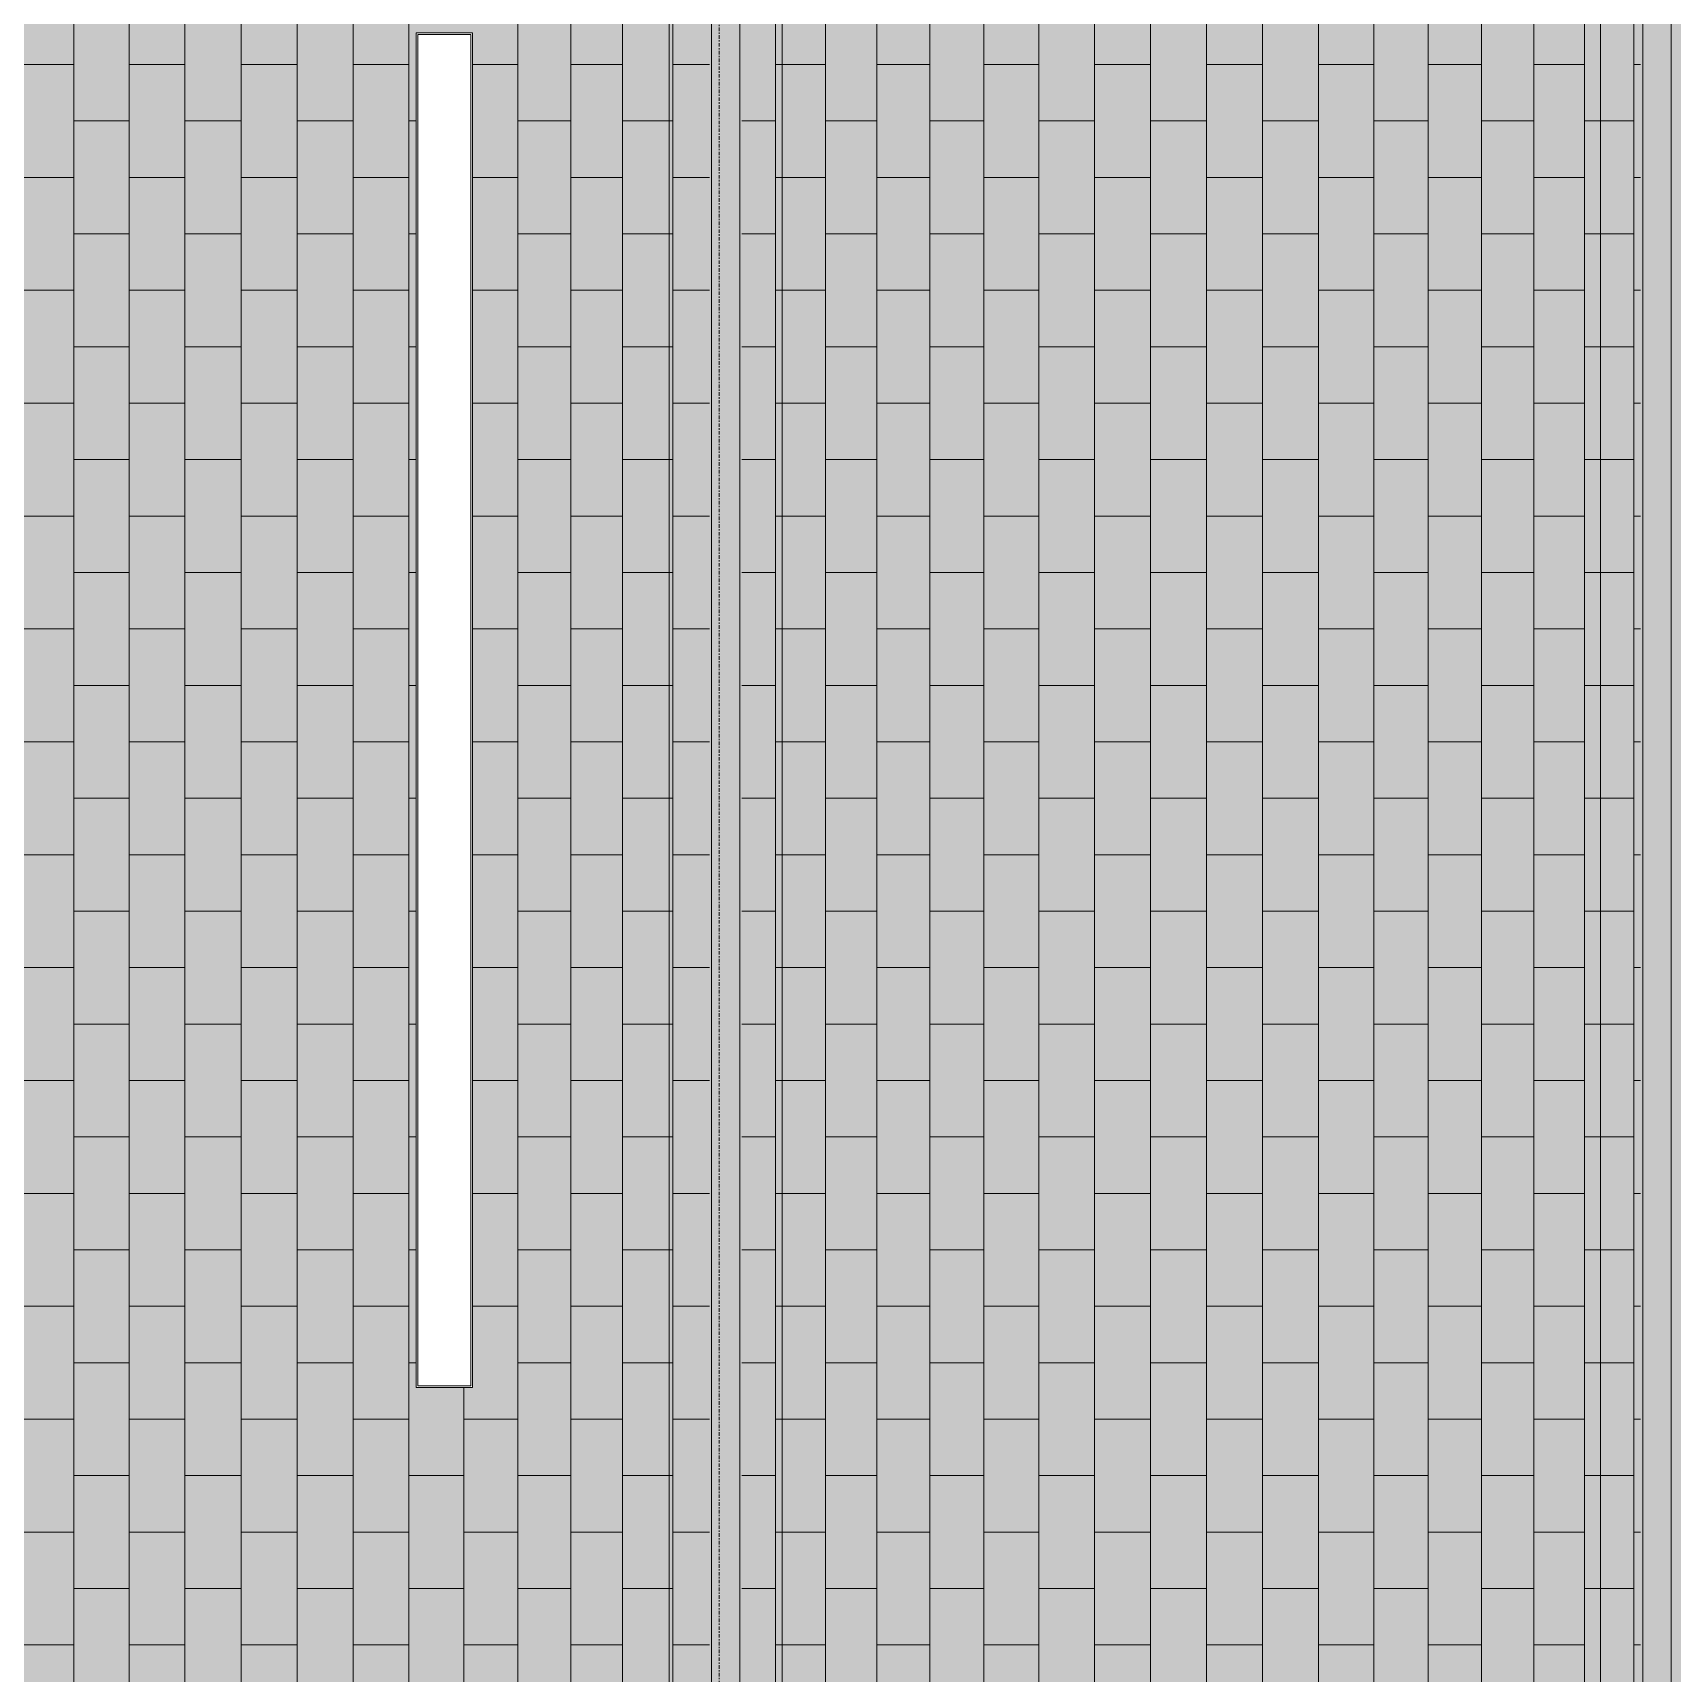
# Model space of a CAD drawing. Header units: inches. Extents: x -956 to 966, y -1111 to 895.
# Drawn here: x 317 to 433.2, y 659.6 to 775.9 of the extents above; entities that cross this region are included whole.
import ezdxf

# ---------------------------------------------------------------- set-up
doc = ezdxf.new("R2010")
doc.units = ezdxf.units.IN
doc.header["$MEASUREMENT"] = 0
doc.linetypes.add('Grid Line 1_4_', pattern=[0.4375, 0.25, -0.0625, 0.0625, -0.0625])
for name, color, linetype, lineweight in [('A-CLNG', 13, 'Continuous', 13), ('A-CLNG-PATT', 13, 'Continuous', 13), ('E-LITE-EQPM', 33, 'Continuous', 9), ('S-GRID', 1, 'Continuous', 9)]:
    doc.layers.add(name, color=color, linetype=linetype, lineweight=lineweight)

# ---------------------------------------------------------------- blocks, each defined once
blk = doc.blocks.new('Lighting - Pendant-Finelite-HP4-D - HP-4 D-8_-SO-3000K-120-FA-SC-3361575-7TH FLOOR TELECOM OVERHEAD ROUTING PLAN')
at = {"layer": 'E-LITE-EQPM', "color": 9}
for p, q in [((48, 2), (-48, 2)), ((-48, 2), (-48, -2)), ((47.875, 1.875), (-47.875, 1.875)), ((-47.875, 1.875), (-47.875, -1.875)), ((-47.875, 1.875), (47.875, 1.875)), ((-47.875, -1.875), (-47.875, 1.875)), ((47.875, -1.875), (47.875, 1.875)), ((47.875, 1.875), (47.875, -1.875)), ((48, -2), (48, 2)), ((-48, -2), (48, -2)), ((-47.875, -1.875), (47.875, -1.875)), ((47.875, -1.875), (-47.875, -1.875))]:
    blk.add_line(p, q, dxfattribs=at)
blk = doc.blocks.new('FP_1_61-7TH FLOOR TELECOM OVERHEAD ROUTING PLAN')
at = {"layer": 'A-CLNG-PATT', "color": 50}
for p, q in [((331.96, 542.63), (331.96, 789.34)), ((335.87, 542.63), (335.87, 789.34)), ((339.82, 542.63), (339.82, 789.34)), ((343.8, 542.63), (343.8, 789.34)), ((347.78, 542.63), (347.78, 789.34)), ((351.75, 542.63), (351.75, 789.34)), ((355.69, 542.63), (355.69, 789.34)), ((363.42, 542.63), (363.42, 789.34)), ((367.18, 542.63), (367.18, 789.34)), ((370.84, 542.63), (370.84, 789.34)), ((374.39, 542.63), (374.39, 789.34)), ((328.1, 773.61), (331.96, 773.61)), ((335.87, 773.61), (339.82, 773.61)), ((343.8, 773.61), (347.78, 773.61)), ((351.75, 773.61), (355.69, 773.61)), ((360.2, 773.61), (363.42, 773.61)), ((367.18, 773.61), (370.84, 773.61)), ((374.39, 773.61), (376.99, 773.61)), ((331.96, 769.61), (335.87, 769.61)), ((339.82, 769.61), (343.8, 769.61)), ((347.78, 769.61), (351.75, 769.61)), ((355.69, 769.61), (356.21, 769.61)), ((363.42, 769.61), (367.18, 769.61)), ((370.84, 769.61), (374.15, 769.61)), ((374.15, 769.61), (374.39, 769.61)), ((328.1, 765.61), (331.96, 765.61)), ((335.87, 765.61), (339.82, 765.61)), ((343.8, 765.61), (347.78, 765.61)), ((351.75, 765.61), (355.69, 765.61)), ((360.2, 765.61), (363.42, 765.61)), ((367.18, 765.61), (370.84, 765.61)), ((374.39, 765.61), (376.99, 765.61)), ((331.96, 761.61), (335.87, 761.61)), ((339.82, 761.61), (343.8, 761.61)), ((347.78, 761.61), (351.75, 761.61)), ((355.69, 761.61), (356.2, 761.61)), ((363.42, 761.61), (367.18, 761.61)), ((370.84, 761.61), (374.15, 761.61)), ((374.15, 761.61), (374.39, 761.61)), ((328.1, 757.61), (331.96, 757.61)), ((335.87, 757.61), (339.82, 757.61)), ((343.8, 757.61), (347.78, 757.61)), ((351.75, 757.61), (355.69, 757.61)), ((360.2, 757.61), (363.42, 757.61)), ((367.18, 757.61), (370.84, 757.61)), ((374.39, 757.61), (376.99, 757.61)), ((331.96, 753.61), (335.87, 753.61)), ((339.82, 753.61), (343.8, 753.61)), ((347.78, 753.61), (351.75, 753.61)), ((355.69, 753.61), (356.2, 753.61)), ((363.42, 753.61), (367.18, 753.61)), ((370.84, 753.61), (374.15, 753.61)), ((374.15, 753.61), (374.39, 753.61)), ((328.1, 749.61), (331.96, 749.61)), ((335.87, 749.61), (339.82, 749.61)), ((343.8, 749.61), (347.78, 749.61)), ((351.75, 749.61), (355.69, 749.61)), ((360.2, 749.61), (363.42, 749.61)), ((367.18, 749.61), (370.84, 749.61)), ((374.39, 749.61), (376.99, 749.61)), ((331.96, 745.61), (335.87, 745.61)), ((339.82, 745.61), (343.8, 745.61)), ((347.78, 745.61), (351.75, 745.61)), ((355.69, 745.61), (356.2, 745.61)), ((363.42, 745.61), (367.18, 745.61)), ((370.84, 745.61), (374.15, 745.61)), ((374.15, 745.61), (374.39, 745.61)), ((328.1, 741.61), (331.96, 741.61)), ((335.87, 741.61), (339.82, 741.61)), ((343.8, 741.61), (347.78, 741.61)), ((351.75, 741.61), (355.69, 741.61)), ((360.2, 741.61), (363.42, 741.61)), ((367.18, 741.61), (370.84, 741.61)), ((374.39, 741.61), (376.99, 741.61)), ((331.96, 737.61), (335.87, 737.61)), ((339.82, 737.61), (343.8, 737.61)), ((347.78, 737.61), (351.75, 737.61)), ((355.69, 737.61), (356.2, 737.61)), ((363.42, 737.61), (367.18, 737.61)), ((370.84, 737.61), (374.15, 737.61)), ((374.15, 737.61), (374.39, 737.61)), ((328.1, 733.61), (331.96, 733.61)), ((335.87, 733.61), (339.82, 733.61)), ((343.8, 733.61), (347.78, 733.61)), ((351.75, 733.61), (355.69, 733.61)), ((360.2, 733.61), (363.42, 733.61)), ((367.18, 733.61), (370.84, 733.61)), ((374.39, 733.61), (376.99, 733.61)), ((331.96, 729.61), (335.87, 729.61)), ((339.82, 729.61), (343.8, 729.61)), ((347.78, 729.61), (351.75, 729.61)), ((355.69, 729.61), (356.2, 729.61)), ((363.42, 729.61), (367.18, 729.61)), ((370.84, 729.61), (374.15, 729.61)), ((374.15, 729.61), (374.39, 729.61)), ((328.1, 725.61), (331.96, 725.61)), ((335.87, 725.61), (339.82, 725.61)), ((343.8, 725.61), (347.78, 725.61)), ((351.75, 725.61), (355.69, 725.61)), ((360.2, 725.61), (363.42, 725.61)), ((367.18, 725.61), (370.84, 725.61)), ((374.39, 725.61), (376.99, 725.61)), ((331.96, 721.61), (335.87, 721.61)), ((339.82, 721.61), (343.8, 721.61)), ((347.78, 721.61), (351.75, 721.61)), ((355.69, 721.61), (356.2, 721.61)), ((363.42, 721.61), (367.18, 721.61)), ((370.84, 721.61), (374.15, 721.61)), ((374.15, 721.61), (374.39, 721.61)), ((328.1, 717.61), (331.96, 717.61)), ((335.87, 717.61), (339.82, 717.61)), ((343.8, 717.61), (347.78, 717.61)), ((351.75, 717.61), (355.69, 717.61)), ((360.2, 717.61), (363.42, 717.61)), ((367.18, 717.61), (370.84, 717.61)), ((374.39, 717.61), (376.99, 717.61)), ((331.96, 713.61), (335.87, 713.61)), ((339.82, 713.61), (343.8, 713.61)), ((347.78, 713.61), (351.75, 713.61)), ((355.69, 713.61), (356.2, 713.61)), ((363.42, 713.61), (367.18, 713.61)), ((370.84, 713.61), (374.15, 713.61)), ((374.15, 713.61), (374.39, 713.61)), ((328.1, 709.61), (331.96, 709.61)), ((335.87, 709.61), (339.82, 709.61)), ((343.8, 709.61), (347.78, 709.61)), ((351.75, 709.61), (355.69, 709.61)), ((360.2, 709.61), (363.42, 709.61)), ((367.18, 709.61), (370.84, 709.61)), ((374.39, 709.61), (376.99, 709.61)), ((331.96, 705.61), (335.87, 705.61)), ((339.82, 705.61), (343.8, 705.61)), ((347.78, 705.61), (351.75, 705.61)), ((355.69, 705.61), (356.2, 705.61)), ((363.42, 705.61), (367.18, 705.61)), ((370.84, 705.61), (374.15, 705.61)), ((374.15, 705.61), (374.39, 705.61)), ((328.1, 701.61), (331.96, 701.61)), ((335.87, 701.61), (339.82, 701.61)), ((343.8, 701.61), (347.78, 701.61)), ((351.75, 701.61), (355.69, 701.61)), ((360.2, 701.61), (363.42, 701.61)), ((367.18, 701.61), (370.84, 701.61)), ((374.39, 701.61), (376.99, 701.61)), ((331.96, 697.61), (335.87, 697.61)), ((339.82, 697.61), (343.8, 697.61)), ((347.78, 697.61), (351.75, 697.61)), ((355.69, 697.61), (356.2, 697.61)), ((363.42, 697.61), (367.18, 697.61)), ((370.84, 697.61), (374.15, 697.61)), ((374.15, 697.61), (374.39, 697.61)), ((328.1, 693.61), (331.96, 693.61)), ((335.87, 693.61), (339.82, 693.61)), ((343.8, 693.61), (347.78, 693.61)), ((351.75, 693.61), (355.69, 693.61)), ((360.2, 693.61), (363.42, 693.61)), ((367.18, 693.61), (370.84, 693.61)), ((374.39, 693.61), (376.99, 693.61)), ((331.96, 689.61), (335.87, 689.61)), ((339.82, 689.61), (343.8, 689.61)), ((347.78, 689.61), (351.75, 689.61)), ((355.69, 689.61), (356.2, 689.61)), ((363.42, 689.61), (367.18, 689.61)), ((370.84, 689.61), (374.15, 689.61)), ((374.15, 689.61), (374.39, 689.61)), ((328.1, 685.61), (331.96, 685.61)), ((335.87, 685.61), (339.82, 685.61)), ((343.8, 685.61), (347.78, 685.61)), ((351.75, 685.61), (355.69, 685.61)), ((360.2, 685.61), (363.42, 685.61)), ((367.18, 685.61), (370.84, 685.61)), ((374.39, 685.61), (376.99, 685.61)), ((331.96, 681.61), (335.87, 681.61)), ((339.82, 681.61), (343.8, 681.61)), ((347.78, 681.61), (351.75, 681.61)), ((355.69, 681.61), (356.2, 681.61)), ((363.42, 681.61), (367.18, 681.61)), ((370.84, 681.61), (374.15, 681.61)), ((374.15, 681.61), (374.39, 681.61)), ((359.58, 607.86), (359.58, 679.86)), ((328.1, 677.61), (331.96, 677.61)), ((335.87, 677.61), (339.82, 677.61)), ((343.8, 677.61), (347.78, 677.61)), ((351.75, 677.61), (355.69, 677.61)), ((359.58, 677.61), (363.42, 677.61)), ((367.18, 677.61), (370.84, 677.61)), ((374.39, 677.61), (376.99, 677.61)), ((331.96, 673.61), (335.87, 673.61)), ((339.82, 673.61), (343.8, 673.61)), ((347.78, 673.61), (351.75, 673.61)), ((355.69, 673.61), (359.58, 673.61)), ((363.42, 673.61), (367.18, 673.61)), ((370.84, 673.61), (374.15, 673.61)), ((374.15, 673.61), (374.39, 673.61)), ((328.1, 669.61), (331.96, 669.61)), ((335.87, 669.61), (339.82, 669.61)), ((343.8, 669.61), (347.78, 669.61)), ((351.75, 669.61), (355.69, 669.61)), ((359.58, 669.61), (363.42, 669.61)), ((367.18, 669.61), (370.84, 669.61)), ((374.39, 669.61), (376.99, 669.61)), ((331.96, 665.61), (335.87, 665.61)), ((339.82, 665.61), (343.8, 665.61)), ((347.78, 665.61), (351.75, 665.61)), ((355.69, 665.61), (359.58, 665.61)), ((363.42, 665.61), (367.18, 665.61)), ((370.84, 665.61), (374.15, 665.61)), ((374.15, 665.61), (374.39, 665.61)), ((328.1, 661.61), (331.96, 661.61)), ((335.87, 661.61), (339.82, 661.61)), ((343.8, 661.61), (347.78, 661.61)), ((351.75, 661.61), (355.69, 661.61)), ((359.58, 661.61), (363.42, 661.61)), ((367.18, 661.61), (370.84, 661.61)), ((374.39, 661.61), (376.99, 661.61))]:
    blk.add_line(p, q, dxfattribs=at)
blk = doc.blocks.new('FP_1_62-7TH FLOOR TELECOM OVERHEAD ROUTING PLAN')
at = {"layer": 'A-CLNG-PATT', "color": 50}
for p, q in [((381.67, 542.63), (381.67, 789.34)), ((385.21, 542.63), (385.21, 789.34)), ((388.87, 542.63), (388.87, 789.34)), ((392.62, 542.63), (392.62, 789.34)), ((396.45, 542.63), (396.45, 789.34)), ((400.34, 542.63), (400.34, 789.34)), ((404.28, 542.63), (404.28, 789.34)), ((408.25, 542.63), (408.25, 789.34)), ((412.23, 542.63), (412.23, 789.34)), ((416.2, 542.63), (416.2, 789.34)), ((420.16, 567.38), (420.16, 789.34)), ((424.07, 567.38), (424.07, 789.34)), ((427.93, 567.38), (427.93, 789.34)), ((431.72, 567.38), (431.72, 789.34)), ((435.42, 567.38), (435.42, 789.34)), ((439.02, 567.38), (439.02, 789.34)), ((442.5, 567.38), (442.5, 789.34)), ((381.67, 773.61), (382.15, 773.61)), ((382.15, 773.61), (385.21, 773.61)), ((388.87, 773.61), (392.62, 773.61)), ((396.45, 773.61), (400.34, 773.61)), ((404.28, 773.61), (408.25, 773.61)), ((412.23, 773.61), (416.2, 773.61)), ((420.16, 773.61), (424.07, 773.61)), ((427.93, 773.61), (431.72, 773.61)), ((435.42, 773.61), (439.02, 773.61)), ((442.5, 773.61), (442.99, 773.61)), ((379.3, 769.61), (381.67, 769.61)), ((385.21, 769.61), (388.87, 769.61)), ((392.62, 769.61), (396.45, 769.61)), ((400.34, 769.61), (404.28, 769.61)), ((408.25, 769.61), (412.23, 769.61)), ((416.2, 769.61), (420.16, 769.61)), ((424.07, 769.61), (427.93, 769.61)), ((431.72, 769.61), (435.42, 769.61)), ((439.02, 769.61), (440.15, 769.61)), ((440.15, 769.61), (442.5, 769.61)), ((381.67, 765.61), (382.15, 765.61)), ((382.15, 765.61), (385.21, 765.61)), ((388.87, 765.61), (392.62, 765.61)), ((396.45, 765.61), (400.34, 765.61)), ((404.28, 765.61), (408.25, 765.61)), ((412.23, 765.61), (416.2, 765.61)), ((420.16, 765.61), (424.07, 765.61)), ((427.93, 765.61), (431.72, 765.61)), ((435.42, 765.61), (439.02, 765.61)), ((442.5, 765.61), (442.99, 765.61)), ((379.3, 761.61), (381.67, 761.61)), ((385.21, 761.61), (388.87, 761.61)), ((392.62, 761.61), (396.45, 761.61)), ((400.34, 761.61), (404.28, 761.61)), ((408.25, 761.61), (412.23, 761.61)), ((416.2, 761.61), (420.16, 761.61)), ((424.07, 761.61), (427.93, 761.61)), ((431.72, 761.61), (435.42, 761.61)), ((439.02, 761.61), (440.15, 761.61)), ((440.15, 761.61), (442.5, 761.61)), ((381.67, 757.61), (382.15, 757.61)), ((382.15, 757.61), (385.21, 757.61)), ((388.87, 757.61), (392.62, 757.61)), ((396.45, 757.61), (400.34, 757.61)), ((404.28, 757.61), (408.25, 757.61)), ((412.23, 757.61), (416.2, 757.61)), ((420.16, 757.61), (424.07, 757.61)), ((427.93, 757.61), (431.72, 757.61)), ((435.42, 757.61), (439.02, 757.61)), ((442.5, 757.61), (442.99, 757.61)), ((379.3, 753.61), (381.67, 753.61)), ((385.21, 753.61), (388.87, 753.61)), ((392.62, 753.61), (396.45, 753.61)), ((400.34, 753.61), (404.28, 753.61)), ((408.25, 753.61), (412.23, 753.61)), ((416.2, 753.61), (420.16, 753.61)), ((424.07, 753.61), (427.93, 753.61)), ((431.72, 753.61), (435.42, 753.61)), ((439.02, 753.61), (440.15, 753.61)), ((440.15, 753.61), (442.5, 753.61)), ((381.67, 749.61), (382.15, 749.61)), ((382.15, 749.61), (385.21, 749.61)), ((388.87, 749.61), (392.62, 749.61)), ((396.45, 749.61), (400.34, 749.61)), ((404.28, 749.61), (408.25, 749.61)), ((412.23, 749.61), (416.2, 749.61)), ((420.16, 749.61), (424.07, 749.61)), ((427.93, 749.61), (431.72, 749.61)), ((435.42, 749.61), (439.02, 749.61)), ((442.5, 749.61), (442.99, 749.61)), ((379.3, 745.61), (381.67, 745.61)), ((385.21, 745.61), (388.87, 745.61)), ((392.62, 745.61), (396.45, 745.61)), ((400.34, 745.61), (404.28, 745.61)), ((408.25, 745.61), (412.23, 745.61)), ((416.2, 745.61), (420.16, 745.61)), ((424.07, 745.61), (427.93, 745.61)), ((431.72, 745.61), (435.42, 745.61)), ((439.02, 745.61), (440.15, 745.61)), ((440.15, 745.61), (442.5, 745.61)), ((381.67, 741.61), (382.15, 741.61)), ((382.15, 741.61), (385.21, 741.61)), ((388.87, 741.61), (392.62, 741.61)), ((396.45, 741.61), (400.34, 741.61)), ((404.28, 741.61), (408.25, 741.61)), ((412.23, 741.61), (416.2, 741.61)), ((420.16, 741.61), (424.07, 741.61)), ((427.93, 741.61), (431.72, 741.61)), ((435.42, 741.61), (439.02, 741.61)), ((442.5, 741.61), (442.99, 741.61)), ((379.3, 737.61), (381.67, 737.61)), ((385.21, 737.61), (388.87, 737.61)), ((392.62, 737.61), (396.45, 737.61)), ((400.34, 737.61), (404.28, 737.61)), ((408.25, 737.61), (412.23, 737.61)), ((416.2, 737.61), (420.16, 737.61)), ((424.07, 737.61), (427.93, 737.61)), ((431.72, 737.61), (435.42, 737.61)), ((439.02, 737.61), (440.15, 737.61)), ((440.15, 737.61), (442.5, 737.61)), ((381.67, 733.61), (382.15, 733.61)), ((382.15, 733.61), (385.21, 733.61)), ((388.87, 733.61), (392.62, 733.61)), ((396.45, 733.61), (400.34, 733.61)), ((404.28, 733.61), (408.25, 733.61)), ((412.23, 733.61), (416.2, 733.61)), ((420.16, 733.61), (424.07, 733.61)), ((427.93, 733.61), (431.72, 733.61)), ((435.42, 733.61), (439.02, 733.61)), ((442.5, 733.61), (442.99, 733.61)), ((379.3, 729.61), (381.67, 729.61)), ((385.21, 729.61), (388.87, 729.61)), ((392.62, 729.61), (396.45, 729.61)), ((400.34, 729.61), (404.28, 729.61)), ((408.25, 729.61), (412.23, 729.61)), ((416.2, 729.61), (420.16, 729.61)), ((424.07, 729.61), (427.93, 729.61)), ((431.72, 729.61), (435.42, 729.61)), ((439.02, 729.61), (440.15, 729.61)), ((440.15, 729.61), (442.5, 729.61)), ((381.67, 725.61), (382.15, 725.61)), ((382.15, 725.61), (385.21, 725.61)), ((388.87, 725.61), (392.62, 725.61)), ((396.45, 725.61), (400.34, 725.61)), ((404.28, 725.61), (408.25, 725.61)), ((412.23, 725.61), (416.2, 725.61)), ((420.16, 725.61), (424.07, 725.61)), ((427.93, 725.61), (431.72, 725.61)), ((435.42, 725.61), (439.02, 725.61)), ((442.5, 725.61), (442.99, 725.61)), ((379.3, 721.61), (381.67, 721.61)), ((385.21, 721.61), (388.87, 721.61)), ((392.62, 721.61), (396.45, 721.61)), ((400.34, 721.61), (404.28, 721.61)), ((408.25, 721.61), (412.23, 721.61)), ((416.2, 721.61), (420.16, 721.61)), ((424.07, 721.61), (427.93, 721.61)), ((431.72, 721.61), (435.42, 721.61)), ((439.02, 721.61), (440.15, 721.61)), ((440.15, 721.61), (442.5, 721.61)), ((381.67, 717.61), (382.15, 717.61)), ((382.15, 717.61), (385.21, 717.61)), ((388.87, 717.61), (392.62, 717.61)), ((396.45, 717.61), (400.34, 717.61)), ((404.28, 717.61), (408.25, 717.61)), ((412.23, 717.61), (416.2, 717.61)), ((420.16, 717.61), (424.07, 717.61)), ((427.93, 717.61), (431.72, 717.61)), ((435.42, 717.61), (439.02, 717.61)), ((442.5, 717.61), (442.99, 717.61)), ((379.3, 713.61), (381.67, 713.61)), ((385.21, 713.61), (388.87, 713.61)), ((392.62, 713.61), (396.45, 713.61)), ((400.34, 713.61), (404.28, 713.61)), ((408.25, 713.61), (412.23, 713.61)), ((416.2, 713.61), (420.16, 713.61)), ((424.07, 713.61), (427.93, 713.61)), ((431.72, 713.61), (435.42, 713.61)), ((439.02, 713.61), (440.15, 713.61)), ((440.15, 713.61), (442.5, 713.61)), ((381.67, 709.61), (382.15, 709.61)), ((382.15, 709.61), (385.21, 709.61)), ((388.87, 709.61), (392.62, 709.61)), ((396.45, 709.61), (400.34, 709.61)), ((404.28, 709.61), (408.25, 709.61)), ((412.23, 709.61), (416.2, 709.61)), ((420.16, 709.61), (424.07, 709.61)), ((427.93, 709.61), (431.72, 709.61)), ((435.42, 709.61), (439.02, 709.61)), ((442.5, 709.61), (442.99, 709.61)), ((379.3, 705.61), (381.67, 705.61)), ((385.21, 705.61), (388.87, 705.61)), ((392.62, 705.61), (396.45, 705.61)), ((400.34, 705.61), (404.28, 705.61)), ((408.25, 705.61), (412.23, 705.61)), ((416.2, 705.61), (420.16, 705.61)), ((424.07, 705.61), (427.93, 705.61)), ((431.72, 705.61), (435.42, 705.61)), ((439.02, 705.61), (440.15, 705.61)), ((440.15, 705.61), (442.5, 705.61)), ((381.67, 701.61), (382.15, 701.61)), ((382.15, 701.61), (385.21, 701.61)), ((388.87, 701.61), (392.62, 701.61)), ((396.45, 701.61), (400.34, 701.61)), ((404.28, 701.61), (408.25, 701.61)), ((412.23, 701.61), (416.2, 701.61)), ((420.16, 701.61), (424.07, 701.61)), ((427.93, 701.61), (431.72, 701.61)), ((435.42, 701.61), (439.02, 701.61)), ((442.5, 701.61), (442.99, 701.61)), ((379.3, 697.61), (381.67, 697.61)), ((385.21, 697.61), (388.87, 697.61)), ((392.62, 697.61), (396.45, 697.61)), ((400.34, 697.61), (404.28, 697.61)), ((408.25, 697.61), (412.23, 697.61)), ((416.2, 697.61), (420.16, 697.61)), ((424.07, 697.61), (427.93, 697.61)), ((431.72, 697.61), (435.42, 697.61)), ((439.02, 697.61), (440.15, 697.61)), ((440.15, 697.61), (442.5, 697.61)), ((381.67, 693.61), (382.15, 693.61)), ((382.15, 693.61), (385.21, 693.61)), ((388.87, 693.61), (392.62, 693.61)), ((396.45, 693.61), (400.34, 693.61)), ((404.28, 693.61), (408.25, 693.61)), ((412.23, 693.61), (416.2, 693.61)), ((420.16, 693.61), (424.07, 693.61)), ((427.93, 693.61), (431.72, 693.61)), ((435.42, 693.61), (439.02, 693.61)), ((442.5, 693.61), (442.99, 693.61)), ((379.3, 689.61), (381.67, 689.61)), ((385.21, 689.61), (388.87, 689.61)), ((392.62, 689.61), (396.45, 689.61)), ((400.34, 689.61), (404.28, 689.61)), ((408.25, 689.61), (412.23, 689.61)), ((416.2, 689.61), (420.16, 689.61)), ((424.07, 689.61), (427.93, 689.61)), ((431.72, 689.61), (435.42, 689.61)), ((439.02, 689.61), (440.15, 689.61)), ((440.15, 689.61), (442.5, 689.61)), ((381.67, 685.61), (382.15, 685.61)), ((382.15, 685.61), (385.21, 685.61)), ((388.87, 685.61), (392.62, 685.61)), ((396.45, 685.61), (400.34, 685.61)), ((404.28, 685.61), (408.25, 685.61)), ((412.23, 685.61), (416.2, 685.61)), ((420.16, 685.61), (424.07, 685.61)), ((427.93, 685.61), (431.72, 685.61)), ((435.42, 685.61), (439.02, 685.61)), ((442.5, 685.61), (442.99, 685.61)), ((379.3, 681.61), (381.67, 681.61)), ((385.21, 681.61), (388.87, 681.61)), ((392.62, 681.61), (396.45, 681.61)), ((400.34, 681.61), (404.28, 681.61)), ((408.25, 681.61), (412.23, 681.61)), ((416.2, 681.61), (420.16, 681.61)), ((424.07, 681.61), (427.93, 681.61)), ((431.72, 681.61), (435.42, 681.61)), ((439.02, 681.61), (440.15, 681.61)), ((440.15, 681.61), (442.5, 681.61)), ((381.67, 677.61), (382.15, 677.61)), ((382.15, 677.61), (385.21, 677.61)), ((388.87, 677.61), (392.62, 677.61)), ((396.45, 677.61), (400.34, 677.61)), ((404.28, 677.61), (408.25, 677.61)), ((412.23, 677.61), (416.2, 677.61)), ((420.16, 677.61), (424.07, 677.61)), ((427.93, 677.61), (431.72, 677.61)), ((435.42, 677.61), (439.02, 677.61)), ((442.5, 677.61), (442.99, 677.61)), ((379.3, 673.61), (381.67, 673.61)), ((385.21, 673.61), (388.87, 673.61)), ((392.62, 673.61), (396.45, 673.61)), ((400.34, 673.61), (404.28, 673.61)), ((408.25, 673.61), (412.23, 673.61)), ((416.2, 673.61), (420.16, 673.61)), ((424.07, 673.61), (427.93, 673.61)), ((431.72, 673.61), (435.42, 673.61)), ((439.02, 673.61), (440.15, 673.61)), ((440.15, 673.61), (442.5, 673.61)), ((381.67, 669.61), (382.15, 669.61)), ((382.15, 669.61), (385.21, 669.61)), ((388.87, 669.61), (392.62, 669.61)), ((396.45, 669.61), (400.34, 669.61)), ((404.28, 669.61), (408.25, 669.61)), ((412.23, 669.61), (416.2, 669.61)), ((420.16, 669.61), (424.07, 669.61)), ((427.93, 669.61), (431.72, 669.61)), ((435.42, 669.61), (439.02, 669.61)), ((442.5, 669.61), (442.99, 669.61)), ((379.3, 665.61), (381.67, 665.61)), ((385.21, 665.61), (388.87, 665.61)), ((392.62, 665.61), (396.45, 665.61)), ((400.34, 665.61), (404.28, 665.61)), ((408.25, 665.61), (412.23, 665.61)), ((416.2, 665.61), (420.16, 665.61)), ((424.07, 665.61), (427.93, 665.61)), ((431.72, 665.61), (435.42, 665.61)), ((439.02, 665.61), (440.15, 665.61)), ((440.15, 665.61), (442.5, 665.61)), ((381.67, 661.61), (382.15, 661.61)), ((382.15, 661.61), (385.21, 661.61)), ((388.87, 661.61), (392.62, 661.61)), ((396.45, 661.61), (400.34, 661.61)), ((404.28, 661.61), (408.25, 661.61)), ((412.23, 661.61), (416.2, 661.61)), ((420.16, 661.61), (424.07, 661.61)), ((427.93, 661.61), (431.72, 661.61)), ((435.42, 661.61), (439.02, 661.61)), ((442.5, 661.61), (442.99, 661.61))]:
    blk.add_line(p, q, dxfattribs=at)
blk = doc.blocks.new('7th Floor Vault3 - 7th Floor Vault-3165199-7TH FLOOR TELECOM OVERHEAD ROUTING PLAN')
at = {"layer": 'A-CLNG', "color": 10, "lineweight": 9}
for p, q in [((374.15, 789.34), (374.15, 542.63)), ((374.15, 789.34), (374.15, 542.63)), ((377.15, 789.34), (377.15, 542.63)), ((379.15, 789.34), (379.15, 542.63)), ((382.15, 789.34), (382.15, 542.63)), ((382.15, 789.34), (382.15, 542.63)), ((440.15, 789.34), (440.15, 567.38)), ((440.15, 789.34), (440.15, 567.38)), ((443.15, 789.34), (443.15, 567.38)), ((445.15, 789.34), (445.15, 567.38))]:
    blk.add_line(p, q, dxfattribs=at)
for name in ['FP_1_61-7TH FLOOR TELECOM OVERHEAD ROUTING PLAN', 'FP_1_62-7TH FLOOR TELECOM OVERHEAD ROUTING PLAN']:
    blk.add_blockref(name, (0, 0), dxfattribs=at)

msp = doc.modelspace()

# ---------------------------------------------------------------- hatches: boundary and pattern name
at = {"layer": 'A-CLNG-PATT'}
h = msp.add_hatch(dxfattribs=at)
h.set_pattern_fill('FP1_12', color=253, style=0, pattern_type=2)
h.set_pattern_definition([(0, (0, 0), (30.72, 7.68), [1.267, -21.773, 1.267, -21.773, -122.88]), (0, (0, 0), (30.72, 7.68), [-46.08, 1.267, -44.813, 1.267, -21.773, -53.76]), (0, (0, 0), (30.72, 7.68), [-115.2, 1.267, -14.093, 1.267, -37.133]), (120, (11.52, 3.84), (-22.011075, 22.7643), [1.267, -21.773, 1.267, -21.773, -122.88]), (120, (11.52, 3.84), (-22.011075, 22.7643), [-46.08, 1.267, -44.813, 1.267, -21.773, -53.76]), (120, (11.52, 3.84), (-22.011075, 22.7643), [-115.2, 1.267, -14.093, 1.267, -37.133]), (240, (15.36, 19.2), (-8.708925, -30.4443), [1.267, -21.773, 1.267, -21.773, -122.88]), (240, (15.36, 19.2), (-8.708925, -30.4443), [-46.08, 1.267, -44.813, 1.267, -21.773, -53.76]), (240, (15.36, 19.2), (-8.708925, -30.4443), [-115.2, 1.267, -14.093, 1.267, -37.133])])
h.paths.add_polyline_path([(-294.34, -537.62), (-227.98, -537.62), (-227.98, -527.62), (-219.98, -527.62), (-219.98, -509.12), (-210.98, -509.12), (-210.98, -364.18), (-211.98, -364.18), (-211.98, -243.37), (-299.98, -243.37), (-299.98, -537.62)], flags=0)
h.paths.add_polyline_path([(-606.23, -537.62), (-602.07, -537.62), (-602.07, -532.87), (-606.23, -532.87), (-606.23, -535.37)], flags=0)
h.paths.add_polyline_path([(-561.64, -537.62), (-356.48, -537.62), (-356.48, -525.62), (-323.98, -525.62), (-323.98, -537.62), (-305.35, -537.62), (-305.35, -525.37), (-321.35, -525.37), (-321.35, -427.37), (-305.35, -427.37), (-305.35, -243.37), (-386.84, -243.37), (-386.84, -318.61), (-390.84, -318.61), (-390.84, -243.37), (-496.9, -243.37), (-496.9, -318.61), (-500.9, -318.61), (-500.9, -243.37), (-562.04, -243.37), (-562.04, -427.37), (-500.9, -427.37), (-500.9, -402.61), (-496.9, -402.61), (-496.9, -427.37), (-390.84, -427.37), (-390.84, -402.61), (-386.84, -402.61), (-386.84, -427.37), (-370.04, -427.37), (-370.04, -525.37), (-578.04, -525.37), (-578.04, -243.37), (-578.35, -243.37), (-578.35, -528.62), (-563.48, -528.62), (-563.48, -537.62)], flags=0)
h.paths.add_polyline_path([(-567.73, -537.62), (-567.73, -532.87), (-578.07, -532.87), (-578.07, -537.62), (-572.48, -537.62)], flags=0)
h.paths.add_polyline_path([(-352.23, -537.62), (-349.48, -537.62), (-349.48, -529.87), (-352.23, -529.87), (-352.23, -536.61)], flags=0)
h.paths.add_polyline_path([(-680.44, -535.37), (-610.48, -535.37), (-610.48, -528.62), (-583.23, -528.62), (-583.23, -526.62), (-662.91, -526.62), (-662.91, -498.61), (-665.8, -498.61), (-665.8, -402.61), (-661.8, -402.61), (-661.8, -428.62), (-583.23, -428.62), (-583.23, -422.62), (-598.91, -422.62), (-598.91, -386.62), (-662.91, -386.62), (-662.91, -318.61), (-665.8, -318.61), (-665.8, -243.37), (-666.35, -243.37), (-666.35, -246.62), (-730.35, -246.62), (-730.35, -243.37), (-762.35, -243.37), (-762.35, -246.62), (-771.86, -246.62), (-771.86, -288.62), (-694.91, -288.62), (-694.91, -386.62), (-790.91, -386.62), (-790.91, -288.62), (-775.86, -288.62), (-775.86, -246.62), (-842.35, -246.62), (-842.35, -243.37), (-853.35, -243.37), (-853.35, -535.37), (-710.14, -535.37)], flags=0)
h.paths.add_polyline_path([(-834.85, -526.62), (-850.85, -526.62), (-850.85, -428.62), (-706.85, -428.62), (-706.85, -526.62), (-828.94, -526.62)], flags=0)
h.paths.add_polyline_path([(-255.48, -481.68), (-256.53, -481.54), (-257.51, -481.14), (-258.35, -480.49), (-259, -479.65), (-259.4, -478.67), (-259.54, -477.62), (-259.4, -476.57), (-259, -475.59), (-258.35, -474.75), (-257.51, -474.1), (-256.53, -473.7), (-255.48, -473.56), (-254.43, -473.7), (-253.45, -474.1), (-252.6, -474.75), (-251.96, -475.59), (-251.55, -476.57), (-251.41, -477.62), (-251.55, -478.67), (-251.96, -479.65), (-252.6, -480.49), (-253.45, -481.14), (-254.43, -481.54)], flags=0)
h.paths.add_polyline_path([(-255.48, -421.68), (-256.53, -421.54), (-257.51, -421.14), (-258.35, -420.49), (-259, -419.65), (-259.4, -418.67), (-259.54, -417.62), (-259.4, -416.57), (-259, -415.59), (-258.35, -414.75), (-257.51, -414.1), (-256.53, -413.7), (-255.48, -413.56), (-254.43, -413.7), (-253.45, -414.1), (-252.6, -414.75), (-251.96, -415.59), (-251.55, -416.57), (-251.41, -417.62), (-251.55, -418.67), (-251.96, -419.65), (-252.6, -420.49), (-253.45, -421.14), (-254.43, -421.54)], flags=0)
h.paths.add_polyline_path([(-255.48, -361.68), (-256.53, -361.54), (-257.51, -361.14), (-258.35, -360.49), (-259, -359.65), (-259.4, -358.67), (-259.54, -357.62), (-259.4, -356.57), (-259, -355.59), (-258.35, -354.75), (-257.51, -354.1), (-256.53, -353.7), (-255.48, -353.56), (-254.43, -353.7), (-253.45, -354.1), (-252.6, -354.75), (-251.96, -355.59), (-251.55, -356.57), (-251.41, -357.62), (-251.55, -358.67), (-251.96, -359.65), (-252.6, -360.49), (-253.45, -361.14), (-254.43, -361.54)], flags=0)
h.paths.add_polyline_path([(-255.48, -301.68), (-256.53, -301.54), (-257.51, -301.14), (-258.35, -300.49), (-259, -299.65), (-259.4, -298.67), (-259.54, -297.62), (-259.4, -296.57), (-259, -295.59), (-258.35, -294.75), (-257.51, -294.1), (-256.53, -293.7), (-255.48, -293.56), (-254.43, -293.7), (-253.45, -294.1), (-252.6, -294.75), (-251.96, -295.59), (-251.55, -296.57), (-251.41, -297.62), (-251.55, -298.67), (-251.96, -299.65), (-252.6, -300.49), (-253.45, -301.14), (-254.43, -301.54)], flags=0)
h.paths.add_polyline_path([(-661.8, -288.62), (-598.91, -288.62), (-598.91, -252.62), (-583.23, -252.62), (-583.23, -243.37), (-661.8, -243.37), (-661.8, -282.19)], flags=0)
h.paths.add_polyline_path([(-258.35, -241.12), (-257.53, -241.12), (-258.35, -240.49), (-259, -239.65), (-259.4, -238.67), (-259.54, -237.62), (-259.4, -236.57), (-259, -235.59), (-258.35, -234.75), (-257.51, -234.1), (-256.53, -233.7), (-255.48, -233.56), (-254.43, -233.7), (-253.45, -234.1), (-252.6, -234.75), (-251.96, -235.59), (-251.55, -236.57), (-251.41, -237.62), (-251.55, -238.67), (-251.96, -239.65), (-252.6, -240.49), (-253.42, -241.12), (-211.98, -241.12), (-211.98, -209.62), (-299.98, -209.62), (-299.98, -241.12), (-259, -241.12)], flags=0)
h.paths.add_polyline_path([(-578.35, -241.12), (-578.04, -241.12), (-578.04, -231.37), (-562.04, -231.37), (-562.04, -241.12), (-500.9, -241.12), (-500.9, -222.61), (-496.9, -222.61), (-496.9, -241.12), (-390.84, -241.12), (-390.84, -222.61), (-386.84, -222.61), (-386.84, -241.12), (-305.35, -241.12), (-305.35, -209.62), (-363.1, -209.62), (-363.1, -212.62), (-337.6, -212.62), (-337.6, -238.12), (-363.1, -238.12), (-363.1, -213.62), (-559.1, -213.62), (-559.1, -209.62), (-578.35, -209.62), (-578.35, -235.91)], flags=0)
h.paths.add_polyline_path([(-621.04, -241.12), (-583.23, -241.12), (-583.23, -209.62), (-666.35, -209.62), (-666.35, -241.12), (-665.8, -241.12), (-665.8, -222.61), (-661.8, -222.61), (-661.8, -241.12), (-650.74, -241.12)], flags=0)
h.paths.add_polyline_path([(-842.35, -241.12), (-842.35, -209.62), (-853.35, -209.62), (-853.35, -241.12)], flags=0)
h.paths.add_polyline_path([(-762.35, -241.12), (-730.35, -241.12), (-730.35, -209.62), (-762.35, -209.62), (-762.35, -222.78)], flags=0)
h.paths.add_polyline_path([(-578.35, -207.37), (-559.1, -207.37), (-559.1, -197.62), (-578.35, -197.62), (-578.35, -202.98)], flags=0)
h.paths.add_polyline_path([(-363.1, -207.37), (-305.35, -207.37), (-305.35, -197.62), (-363.1, -197.62), (-363.1, -202.98)], flags=0)
h.paths.add_polyline_path([(-294.34, -207.37), (-211.98, -207.37), (-211.98, -186.24), (-210.98, -186.24), (-210.98, -48.37), (45.27, -48.37), (45.27, -53.62), (99.27, -53.62), (99.27, -48.37), (317.04, -48.37), (317.04, 11.88), (228.2, 11.88), (228.2, 5.39), (224.2, 5.39), (224.2, 11.88), (-11.8, 11.88), (-11.8, 5.39), (-15.8, 5.39), (-15.8, 11.88), (-363.1, 11.88), (-363.1, 37.38), (-340.48, 37.38), (-340.48, 40.38), (-412.8, 40.38), (-412.8, 8.88), (-336.96, 8.84), (-336.96, 6.63), (-412.8, 6.63), (-412.8, 5.39), (-416.8, 5.39), (-416.8, 6.63), (-532.8, 6.63), (-532.8, 5.39), (-536.8, 5.39), (-536.8, 6.63), (-652.8, 6.63), (-652.8, 5.39), (-656.8, 5.39), (-656.8, 6.63), (-772.86, 6.63), (-772.86, 5.39), (-776.86, 5.39), (-776.86, 6.63), (-853.35, 6.63), (-853.35, -192.24), (-838.91, -192.24), (-838.91, -190.24), (-318.91, -190.24), (-318.91, -192.24), (-299.98, -192.24), (-299.98, -207.37)], flags=0)
h.paths.add_polyline_path([(-583.23, -207.37), (-583.23, -197.62), (-666.35, -197.62), (-666.35, -207.37), (-591.34, -207.37)], flags=0)
h.paths.add_polyline_path([(-853.35, -207.37), (-842.35, -207.37), (-842.35, -197.62), (-853.35, -197.62), (-853.35, -202.98)], flags=0)
h.paths.add_polyline_path([(-739.84, -207.37), (-730.35, -207.37), (-730.35, -197.62), (-762.35, -197.62), (-762.35, -207.37)], flags=0)
h.paths.add_polyline_path([(-772.92, -162.61), (-776.8, -162.61), (-776.8, -66.61), (-772.8, -66.61), (-772.8, -162.61)], flags=0)
h.paths.add_polyline_path([(-532.92, -162.61), (-536.8, -162.61), (-536.8, -66.61), (-532.8, -66.61), (-532.8, -162.61)], flags=0)
h.paths.add_polyline_path([(-656.8, -162.61), (-656.8, -66.61), (-652.8, -66.61), (-652.8, -162.61), (-656.67, -162.61)], flags=0)
h.paths.add_polyline_path([(-416.8, -162.61), (-416.8, -66.61), (-412.8, -66.61), (-412.8, -162.61), (-416.67, -162.61)], flags=0)
h.paths.add_polyline_path([(-280.92, -162.61), (-284.8, -162.61), (-284.8, -66.61), (-280.8, -66.61), (-280.8, -162.61), (-280.92, -162.61)], flags=0)
h.paths.add_polyline_path([(-769.54, 8.88), (-656.8, 8.88), (-656.8, 40.38), (-772.86, 40.38), (-772.86, 8.88)], flags=0)
h.paths.add_polyline_path([(-621.04, 8.88), (-536.8, 8.88), (-536.8, 40.38), (-652.8, 40.38), (-652.8, 8.88), (-650.74, 8.88)], flags=0)
h.paths.add_polyline_path([(-776.86, 8.88), (-776.86, 40.38), (-853.35, 40.38), (-853.35, 8.88), (-799.24, 8.88)], flags=0)
h.paths.add_polyline_path([(-416.8, 8.88), (-416.8, 40.38), (-532.8, 40.38), (-532.8, 8.88), (-442.84, 8.88)], flags=0)
h.paths.add_polyline_path([(121.46, 14.13), (224.2, 14.13), (224.2, 35.13), (116.9, 35.13), (116.9, 14.13)], flags=0)
h.paths.add_polyline_path([(62.06, 14.13), (91.4, 14.13), (91.4, 35.13), (-11.8, 35.13), (-11.8, 14.13), (32.36, 14.13)], flags=0)
h.paths.add_polyline_path([(-95.08, 14.13), (-15.8, 14.13), (-15.8, 35.13), (-95.08, 35.13), (-95.08, 27.07), (-124.33, 27.07), (-124.33, 14.13), (-116.14, 14.13)], flags=0)
h.paths.add_polyline_path([(228.2, 14.13), (317.04, 14.13), (317.04, 35.13), (228.2, 35.13), (228.2, 34.65)], flags=0)
h.paths.add_polyline_path([(-335.1, 17.26), (-335.1, 41.51), (-335.6, 41.51), (-335.6, 17.26)], flags=0)
h.paths.add_polyline_path([(94.52, 34.26), (114.65, 34.26), (114.65, 35.13), (93.65, 35.13), (93.65, 34.26)], flags=0)
h.paths.add_polyline_path([(240.26, 37.38), (317.04, 37.38), (317.04, 58.26), (315.04, 58.26), (315.04, 261.88), (228.2, 261.88), (228.2, 173.39), (224.2, 173.39), (224.2, 261.88), (-11.8, 261.88), (-11.8, 173.39), (-15.8, 173.39), (-15.8, 261.88), (-95.08, 261.88), (-95.08, 225.07), (-94.33, 225.05), (-94.33, 126.07), (-95.08, 126.07), (-95.08, 37.38), (-15.8, 37.38), (-15.8, 101.39), (-11.8, 101.39), (-11.8, 37.38), (224.2, 37.38), (224.2, 101.39), (228.2, 101.39), (228.2, 37.38)], flags=0)
h.paths.add_polyline_path([(-412.8, 42.63), (-340.48, 42.63), (-340.48, 256.63), (-412.8, 256.63), (-412.8, 173.39), (-416.8, 173.39), (-416.8, 256.63), (-532.8, 256.63), (-532.8, 173.39), (-536.8, 173.39), (-536.8, 256.63), (-652.8, 256.63), (-652.8, 173.39), (-656.8, 173.39), (-656.8, 256.63), (-772.8, 256.63), (-772.8, 173.39), (-776.8, 173.39), (-776.8, 256.63), (-853.35, 256.63), (-853.35, 42.63), (-776.86, 42.63), (-776.86, 101.39), (-772.86, 101.39), (-772.86, 42.63), (-656.8, 42.63), (-656.8, 101.39), (-652.8, 101.39), (-652.8, 42.63), (-536.8, 42.63), (-536.8, 101.39), (-532.8, 101.39), (-532.8, 42.63), (-416.8, 42.63), (-416.8, 101.39), (-412.8, 101.39), (-412.8, 74.26)], flags=0)
h.paths.add_polyline_path([(108.08, 52.39), (104.2, 52.39), (104.2, 100.39), (108.2, 100.39), (108.2, 52.39)], flags=0)
h.paths.add_polyline_path([(106.61, 173.39), (104.2, 173.39), (104.2, 221.39), (108.2, 221.39), (108.2, 173.39), (108.08, 173.39)], flags=0)
h.paths.add_polyline_path([(-652.8, 258.88), (-536.8, 258.88), (-536.8, 269.39), (-532.8, 269.39), (-532.8, 258.88), (-416.8, 258.88), (-416.8, 269.39), (-412.8, 269.39), (-412.8, 258.88), (-340.48, 258.88), (-340.48, 261.88), (-363.1, 261.88), (-363.1, 287.38), (-340.48, 287.38), (-340.48, 290.38), (-853.35, 290.38), (-853.35, 258.88), (-776.8, 258.88), (-776.8, 269.39), (-772.8, 269.39), (-772.8, 258.88), (-656.8, 258.88), (-656.8, 269.39), (-652.8, 269.39), (-652.8, 269.26)], flags=0)
h.paths.add_polyline_path([(-27.04, 264.13), (-15.8, 264.13), (-15.8, 269.39), (-11.8, 269.39), (-11.8, 264.13), (93.04, 264.13), (93.04, 285.13), (-95.08, 285.13), (-95.08, 264.13), (-48.94, 264.13)], flags=0)
h.paths.add_polyline_path([(315.04, 264.13), (315.04, 285.13), (116.9, 285.13), (116.9, 264.13), (224.2, 264.13), (224.2, 269.39), (228.2, 269.39), (228.2, 264.13), (299.66, 264.13)], flags=0)
h.paths.add_polyline_path([(-55.95, 287.38), (315.04, 287.38), (315.04, 490.26), (317.04, 490.26), (317.04, 506.51), (-95.08, 506.51), (-95.08, 423.07), (-94.33, 423.05), (-94.33, 324.07), (-95.08, 324.07), (-95.08, 287.38), (-56.74, 287.38)], flags=0)
h.paths.add_polyline_path([(-383.44, 292.63), (-340.48, 292.63), (-340.49, 506.51), (-853.35, 506.51), (-853.35, 292.63), (-413.14, 292.63)], flags=0)
h.paths.add_polyline_path([(-772.92, 341.39), (-776.8, 341.39), (-776.8, 437.39), (-772.8, 437.39), (-772.8, 341.39), (-772.92, 341.39)], flags=0)
h.paths.add_polyline_path([(-656.8, 341.39), (-656.8, 437.39), (-652.8, 437.39), (-652.8, 341.39), (-656.67, 341.39)], flags=0)
h.paths.add_polyline_path([(-536.67, 341.39), (-536.8, 341.39), (-536.8, 437.39), (-532.8, 437.39), (-532.8, 341.39), (-532.92, 341.39)], flags=0)
h.paths.add_polyline_path([(-416.8, 341.39), (-416.8, 437.39), (-412.8, 437.39), (-412.8, 341.39), (-416.67, 341.39)], flags=0)
h.paths.add_polyline_path([(108.2, 343.86), (104.2, 343.86), (104.2, 439.86), (108.2, 439.86), (108.2, 343.98)], flags=0)
h.paths.add_polyline_path([(-11.92, 343.86), (-15.8, 343.86), (-15.8, 439.86), (-11.8, 439.86), (-11.8, 343.86), (-11.92, 343.86)], flags=0)
h.paths.add_polyline_path([(224.2, 343.86), (224.2, 439.86), (228.2, 439.86), (228.2, 343.86), (224.33, 343.86)], flags=0)
h.paths.add_polyline_path([(306.4, 508.76), (317.04, 508.76), (317.04, 537.38), (407.03, 537.38), (407.03, 540.38), (228.2, 540.38), (228.2, 511.86), (224.2, 511.86), (224.2, 540.38), (-11.8, 540.38), (-11.8, 511.86), (-15.8, 511.86), (-15.8, 540.38), (-412.8, 540.38), (-412.8, 509.39), (-416.8, 509.39), (-416.8, 540.38), (-532.8, 540.38), (-532.8, 509.39), (-536.8, 509.39), (-536.8, 540.38), (-652.8, 540.38), (-652.8, 509.39), (-656.8, 509.39), (-656.8, 540.38), (-772.86, 540.38), (-772.86, 509.39), (-776.86, 509.39), (-776.86, 540.38), (-853.35, 540.38), (-853.35, 508.76), (-340.48, 508.76), (-340.48, 511.88), (-363.1, 511.88), (-363.1, 537.38), (-129.71, 537.38), (-129.71, 536.38), (-124.33, 536.38), (-124.33, 522.07), (-95.08, 522.07), (-95.08, 508.76), (299.66, 508.76)], flags=0)
h.paths.add_polyline_path([(93.65, 511.88), (91.4, 511.88), (91.4, 537.38), (116.9, 537.38), (116.9, 511.88), (114.65, 511.88)], flags=0)
h.paths.add_polyline_path([(589.87, 537.38), (589.87, 540.38), (555.53, 540.38), (555.53, 537.38), (581.81, 537.38)], flags=0)
h.paths.add_polyline_path([(294.27, 542.63), (407.03, 542.63), (407.03, 567.38), (464.2, 567.38), (464.2, 607.86), (468.2, 607.86), (468.2, 567.38), (554.2, 567.38), (554.2, 607.86), (558.2, 607.86), (558.2, 559.86), (555.53, 559.86), (555.53, 542.63), (589.87, 542.63), (589.87, 797.38), (-167.83, 797.38), (-167.83, 645.01), (-334.83, 645.01), (-334.83, 797.38), (-851.35, 797.38), (-851.35, 795.38), (-853.35, 795.38), (-853.35, 542.63), (-776.86, 542.63), (-776.86, 605.39), (-772.86, 605.39), (-772.86, 542.63), (-656.8, 542.63), (-656.8, 605.39), (-652.8, 605.39), (-652.8, 542.63), (-536.8, 542.63), (-536.8, 605.39), (-532.8, 605.39), (-532.8, 542.63), (-416.8, 542.63), (-416.8, 605.39), (-412.8, 605.39), (-412.8, 542.63), (-15.8, 542.63), (-15.8, 607.86), (-11.8, 607.86), (-11.8, 542.63), (224.2, 542.63), (224.2, 607.86), (228.2, 607.86), (228.2, 542.63), (269.96, 542.63)], flags=0)
h.paths.add_polyline_path([(-251.8, 559.86), (-255.8, 559.86), (-255.8, 607.86), (-251.8, 607.86), (-251.8, 559.98)], flags=0)
h.paths.add_polyline_path([(-131.8, 559.86), (-135.8, 559.86), (-135.8, 607.86), (-131.8, 607.86), (-131.8, 559.98)], flags=0)
h.paths.add_polyline_path([(104.33, 559.86), (104.2, 559.86), (104.2, 607.86), (108.2, 607.86), (108.2, 559.86), (106.61, 559.86)], flags=0)
h.paths.add_polyline_path([(344.2, 559.86), (344.2, 607.86), (348.2, 607.86), (348.2, 559.86), (344.33, 559.86)], flags=0)
h.paths.add_polyline_path([(-776.8, 677.39), (-776.8, 773.39), (-772.8, 773.39), (-772.8, 677.39), (-776.67, 677.39)], flags=0)
h.paths.add_polyline_path([(-656.67, 677.39), (-656.8, 677.39), (-656.8, 773.39), (-652.8, 773.39), (-652.8, 677.39), (-652.92, 677.39)], flags=0)
h.paths.add_polyline_path([(-536.67, 677.39), (-536.8, 677.39), (-536.8, 773.39), (-532.8, 773.39), (-532.8, 677.39), (-532.92, 677.39)], flags=0)
h.paths.add_polyline_path([(-416.67, 679.86), (-416.8, 679.86), (-416.8, 775.86), (-412.8, 775.86), (-412.8, 679.86), (-413.14, 679.86)], flags=0)
h.paths.add_polyline_path([(-135.67, 679.86), (-135.8, 679.86), (-135.8, 775.86), (-131.8, 775.86), (-131.8, 679.86), (-131.92, 679.86)], flags=0)
h.paths.add_polyline_path([(-11.92, 679.86), (-15.8, 679.86), (-15.8, 775.86), (-11.8, 775.86), (-11.8, 679.86)], flags=0)
h.paths.add_polyline_path([(106.61, 679.86), (104.2, 679.86), (104.2, 775.86), (108.2, 775.86), (108.2, 679.86), (108.08, 679.86)], flags=0)
h.paths.add_polyline_path([(228.08, 679.86), (224.2, 679.86), (224.2, 775.86), (228.2, 775.86), (228.2, 679.86), (228.08, 679.86)], flags=0)
h.paths.add_polyline_path([(348.08, 679.86), (344.2, 679.86), (344.2, 775.86), (348.2, 775.86), (348.2, 679.86), (348.08, 679.86)], flags=0)
h.paths.add_polyline_path([(464.2, 679.86), (464.2, 775.86), (468.2, 775.86), (468.2, 679.86), (464.33, 679.86)], flags=0)
h.paths.add_polyline_path([(-848.93, 741.36), (-848.94, 741.36), (-848.93, 789.36), (-848.49, 789.36), (-848.5, 741.36), (-848.89, 741.36)], flags=0)

# ---------------------------------------------------------------- linework, layer by layer
at = {"layer": 'S-GRID', "linetype": 'Grid Line 1_4_'}
msp.add_line((365.68, -285.52), (365.68, 870.85), dxfattribs=at)

# ---------------------------------------------------------------- block references
at = {"layer": 'A-CLNG', "color": 10, "lineweight": 9}
msp.add_blockref('7th Floor Vault3 - 7th Floor Vault-3165199-7TH FLOOR TELECOM OVERHEAD ROUTING PLAN', (-12, 0), dxfattribs=at)
at = {"layer": 'E-LITE-EQPM', "color": 9, "extrusion": (0, 0, -1), "rotation": 269.9999999999999}
msp.add_blockref('Lighting - Pendant-Finelite-HP4-D - HP-4 D-8_-SO-3000K-120-FA-SC-3361575-7TH FLOOR TELECOM OVERHEAD ROUTING PLAN', (-346.2, 727.86), dxfattribs=at)

doc.saveas('drawing.dxf')
